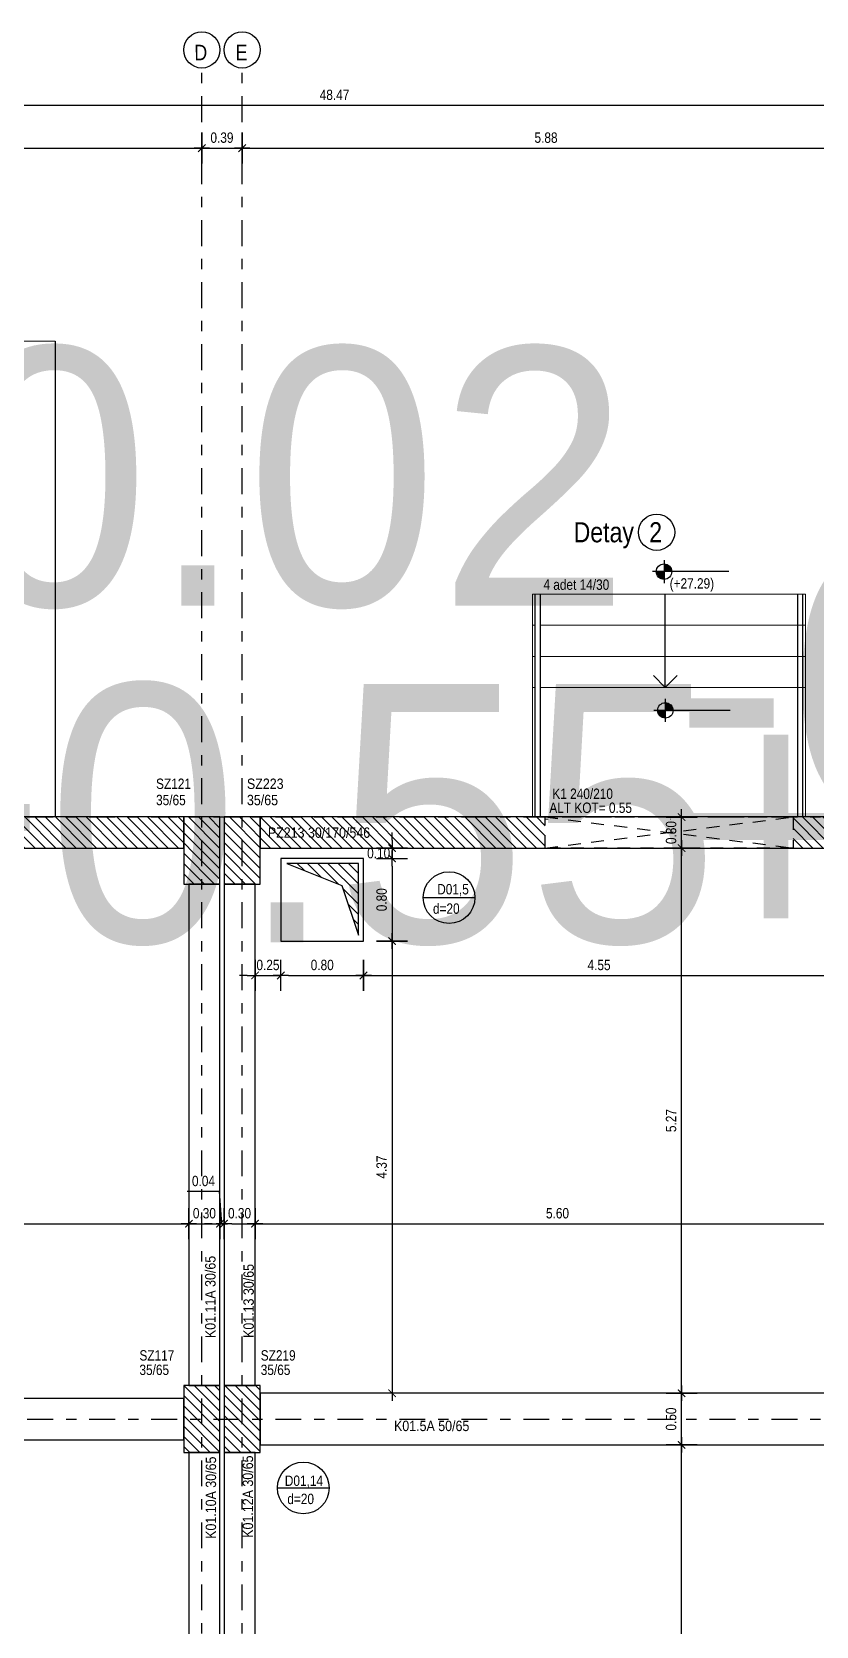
# Model space of a CAD drawing. Header units: metres. Extents: x 419734 to 420376, y 4564732 to 4565123.
# Drawn here: x 419892.93 to 419900.52, y 4565097.58 to 4565113 of the extents above; entities that cross this region are included whole.
import ezdxf
from ezdxf.enums import TextEntityAlignment as Align

# ---------------------------------------------------------------- set-up
doc = ezdxf.new("R2018")
doc.units = ezdxf.units.M
doc.linetypes.add('NASCOSTA', pattern=[0.375, 0.25, -0.125])
doc.linetypes.add('TRATTO-PUNTO', pattern=[1, 0.5, -0.25, 0, -0.25])
doc.layers.get('Defpoints').update_dxf_attribs({"color": 5})
for name, color, linetype in [('SW_ASSI', 7, 'TRATTO-PUNTO'), ('SW_CANDELE', 252, 'Continuous'), ('SW_DIM', 33, 'Continuous'), ('SW_DIR', 33, 'Continuous'), ('SW_MAGRONE', 2, 'Continuous'), ('SW_QUOTE', 1, 'Continuous'), ('SW_SEZIONI_CARPENTERIA', 4, 'Continuous'), ('SW_TRATT_GRIGIO', 252, 'NASCOSTA'), ('SW_TRATTEGGIO_252', 252, 'Continuous'), ('SW_TXT_TESTI', 1, 'Continuous')]:
    doc.layers.add(name, color=color, linetype=linetype)
doc.layers.add('SWS_STR_Sottili-01', color=9, linetype='Continuous', lineweight=15)
doc.styles.add('Arial Narrow_5', font='ARIALN.TTF', dxfattribs={"height": 0.5})
doc.styles.get("Standard").update_dxf_attribs({"font": 'arial.ttf'})
doc.styles.add('SWS', font='ARIALN.TTF')
doc.dimstyles.new('DIM-SW-50_m', dxfattribs={"dimtxt": 0.1, "dimasz": 0.075, "dimexe": 0.125, "dimexo": 0.125, "dimgap": 0.05, "dimtad": 1, "dimzin": 1, "dimdsep": 46, "dimtxsty": 'SWS', "dimblk1": 'D', "dimblk2": 'D', "dimsah": 1, "dimcen": 0.0075, "dimdle": 0.0625, "dimse1": 1, "dimse2": 1, "dimclrd": 256, "dimclre": 256, "dimclrt": 256, "dimazin": 0, "dimtfac": 0.75, "dimtmove": 1, "dimatfit": 3, "dimldrblk": 'D', "dimfxl": 0.125, "dimtvp": 1.5, "dimtolj": 1, "dimtzin": 0, "dimarcsym": 0})
pattern_1 = [(135, (419843.80018, 4565196.05052), (-0.049497475, -0.049497475), [])]

# ---------------------------------------------------------------- blocks, each defined once
blk = doc.blocks.new('D')
for p, q in [((-1, 0), (1, 0)), ((0, 2), (0, -2))]:
    blk.add_line(p, q)
at = {"const_width": 0.141}
blk.add_lwpolyline([(0.48, 0.48), (-0.48, -0.48)], dxfattribs=at)
blk = doc.blocks.new('*D407')
at = {"layer": 'Defpoints', "color": 0, "ltscale": 0.5, "transparency": 16777216}
for p in [(419887.248, 4565101.468), (419894.453, 4565101.473), (419894.453, 4565101.471)]:
    blk.add_point(p, dxfattribs=at)
at = {"layer": 'SW_DIM', "lineweight": -2, "ltscale": 0.5, "transparency": 16777216}
blk.add_line((419887.323, 4565101.473), (419894.378, 4565101.473), dxfattribs=at)
at = {"layer": 'SW_DIM', "lineweight": -2, "ltscale": 0.5, "transparency": 16777216, "xscale": 0.075, "yscale": 0.075, "zscale": 0.075, "rotation": 180}
blk.add_blockref('D', (419887.248, 4565101.473), dxfattribs=at)
at = {"layer": 'SW_DIM', "lineweight": -2, "ltscale": 0.5, "transparency": 16777216, "xscale": 0.075, "yscale": 0.075, "zscale": 0.075}
blk.add_blockref('D', (419894.453, 4565101.473), dxfattribs=at)
at = {"layer": 'SW_DIM', "ltscale": 0.5, "transparency": 16777216, "insert": (419890.605, 4565101.574), "char_height": 0.1, "attachment_point": 5, "style": 'SWS'}
blk.add_mtext('\\A1;7.21', dxfattribs=at)
blk = doc.blocks.new('*D408')
at = {"layer": 'Defpoints', "color": 0, "ltscale": 0.5, "transparency": 16777216}
for p in [(419894.453, 4565101.471), (419894.753, 4565101.473), (419894.753, 4565101.46)]:
    blk.add_point(p, dxfattribs=at)
at = {"layer": 'SW_DIM', "lineweight": -2, "ltscale": 0.5, "transparency": 16777216}
blk.add_line((419894.528, 4565101.473), (419894.678, 4565101.473), dxfattribs=at)
at = {"layer": 'SW_DIM', "lineweight": -2, "ltscale": 0.5, "transparency": 16777216, "xscale": 0.075, "yscale": 0.075, "zscale": 0.075, "rotation": 180}
blk.add_blockref('D', (419894.453, 4565101.473), dxfattribs=at)
at = {"layer": 'SW_DIM', "lineweight": -2, "ltscale": 0.5, "transparency": 16777216, "xscale": 0.075, "yscale": 0.075, "zscale": 0.075}
blk.add_blockref('D', (419894.753, 4565101.473), dxfattribs=at)
at = {"layer": 'SW_DIM', "ltscale": 0.5, "transparency": 16777216, "insert": (419894.603, 4565101.574), "char_height": 0.1, "attachment_point": 5, "style": 'SWS'}
blk.add_mtext('\\A1;0.30', dxfattribs=at)
blk = doc.blocks.new('*D409')
at = {"layer": 'Defpoints', "color": 0, "ltscale": 0.5, "transparency": 16777216}
for p in [(419894.753, 4565101.46), (419894.793, 4565101.473), (419894.793, 4565101.473)]:
    blk.add_point(p, dxfattribs=at)
at = {"layer": 'SW_DIM', "lineweight": -2, "ltscale": 0.5, "transparency": 16777216}
for p, q in [((419894.75, 4565101.785), (419894.437, 4565101.785)), ((419894.773, 4565101.473), (419894.75, 4565101.785)), ((419894.678, 4565101.473), (419894.603, 4565101.473)), ((419894.753, 4565101.473), (419894.793, 4565101.473)), ((419894.753, 4565101.473), (419894.793, 4565101.473)), ((419894.868, 4565101.473), (419894.943, 4565101.473))]:
    blk.add_line(p, q, dxfattribs=at)
at = {"layer": 'SW_DIM', "lineweight": -2, "ltscale": 0.5, "transparency": 16777216, "xscale": 0.075, "yscale": 0.075, "zscale": 0.075}
blk.add_blockref('D', (419894.753, 4565101.473), dxfattribs=at)
at = {"layer": 'SW_DIM', "lineweight": -2, "ltscale": 0.5, "transparency": 16777216, "xscale": 0.075, "yscale": 0.075, "zscale": 0.075, "rotation": 180}
blk.add_blockref('D', (419894.793, 4565101.473), dxfattribs=at)
at = {"layer": 'SW_DIM', "ltscale": 0.5, "transparency": 16777216, "insert": (419894.594, 4565101.886), "char_height": 0.1, "attachment_point": 5, "style": 'SWS'}
blk.add_mtext('\\A1;0.04', dxfattribs=at)
blk = doc.blocks.new('*D410')
at = {"layer": 'Defpoints', "color": 0, "ltscale": 0.5, "transparency": 16777216}
for p in [(419894.793, 4565101.473), (419895.093, 4565101.473), (419895.093, 4565101.471)]:
    blk.add_point(p, dxfattribs=at)
at = {"layer": 'SW_DIM', "lineweight": -2, "ltscale": 0.5, "transparency": 16777216}
blk.add_line((419894.868, 4565101.473), (419895.018, 4565101.473), dxfattribs=at)
at = {"layer": 'SW_DIM', "lineweight": -2, "ltscale": 0.5, "transparency": 16777216, "xscale": 0.075, "yscale": 0.075, "zscale": 0.075, "rotation": 180}
blk.add_blockref('D', (419894.793, 4565101.473), dxfattribs=at)
at = {"layer": 'SW_DIM', "lineweight": -2, "ltscale": 0.5, "transparency": 16777216, "xscale": 0.075, "yscale": 0.075, "zscale": 0.075}
blk.add_blockref('D', (419895.093, 4565101.473), dxfattribs=at)
at = {"layer": 'SW_DIM', "ltscale": 0.5, "transparency": 16777216, "insert": (419894.943, 4565101.574), "char_height": 0.1, "attachment_point": 5, "style": 'SWS'}
blk.add_mtext('\\A1;0.30', dxfattribs=at)
blk = doc.blocks.new('*D411')
at = {"layer": 'Defpoints', "color": 0, "ltscale": 0.5, "transparency": 16777216}
for p in [(419895.093, 4565101.471), (419900.698, 4565101.473), (419900.698, 4565101.472)]:
    blk.add_point(p, dxfattribs=at)
at = {"layer": 'SW_DIM', "lineweight": -2, "ltscale": 0.5, "transparency": 16777216}
blk.add_line((419895.168, 4565101.473), (419900.623, 4565101.473), dxfattribs=at)
at = {"layer": 'SW_DIM', "lineweight": -2, "ltscale": 0.5, "transparency": 16777216, "xscale": 0.075, "yscale": 0.075, "zscale": 0.075, "rotation": 180}
blk.add_blockref('D', (419895.093, 4565101.473), dxfattribs=at)
at = {"layer": 'SW_DIM', "lineweight": -2, "ltscale": 0.5, "transparency": 16777216, "xscale": 0.075, "yscale": 0.075, "zscale": 0.075}
blk.add_blockref('D', (419900.698, 4565101.473), dxfattribs=at)
at = {"layer": 'SW_DIM', "ltscale": 0.5, "transparency": 16777216, "insert": (419898.019, 4565101.574), "char_height": 0.1, "attachment_point": 5, "style": 'SWS'}
blk.add_mtext('\\A1;5.60', dxfattribs=at)
blk = doc.blocks.new('*D453')
at = {"layer": 'Defpoints', "color": 0, "ltscale": 0.5, "transparency": 16777216}
for p in [(419899.219, 4565099.333), (419899.225, 4565099.333), (419899.219, 4565092.558)]:
    blk.add_point(p, dxfattribs=at)
at = {"layer": 'SW_DIM', "lineweight": -2, "ltscale": 0.5, "transparency": 16777216}
blk.add_line((419899.219, 4565092.633), (419899.219, 4565099.258), dxfattribs=at)
at = {"layer": 'SW_DIM', "lineweight": -2, "ltscale": 0.5, "transparency": 16777216, "xscale": 0.075, "yscale": 0.075, "zscale": 0.075}
for p, rotation in [((419899.219, 4565099.333), 90), ((419899.219, 4565092.558), 270)]:
    blk.add_blockref('D', p, dxfattribs=dict(at, rotation=rotation))
at = {"layer": 'SW_DIM', "ltscale": 0.5, "transparency": 16777216, "insert": (419899.118, 4565096.344), "char_height": 0.1, "attachment_point": 5, "rotation": 90, "style": 'SWS'}
blk.add_mtext('\\A1;6.78', dxfattribs=at)
blk = doc.blocks.new('*D454')
at = {"layer": 'Defpoints', "color": 0, "ltscale": 0.5, "transparency": 16777216}
for p in [(419899.211, 4565099.833), (419899.219, 4565099.833), (419899.225, 4565099.333)]:
    blk.add_point(p, dxfattribs=at)
at = {"layer": 'SW_DIM', "lineweight": -2, "ltscale": 0.5, "transparency": 16777216}
blk.add_line((419899.219, 4565099.408), (419899.219, 4565099.758), dxfattribs=at)
at = {"layer": 'SW_DIM', "lineweight": -2, "ltscale": 0.5, "transparency": 16777216, "xscale": 0.075, "yscale": 0.075, "zscale": 0.075}
for p, rotation in [((419899.219, 4565099.833), 90), ((419899.219, 4565099.333), 270)]:
    blk.add_blockref('D', p, dxfattribs=dict(at, rotation=rotation))
at = {"layer": 'SW_DIM', "ltscale": 0.5, "transparency": 16777216, "insert": (419899.118, 4565099.583), "char_height": 0.1, "attachment_point": 5, "rotation": 90, "style": 'SWS'}
blk.add_mtext('\\A1;0.50', dxfattribs=at)
blk = doc.blocks.new('*D455')
at = {"layer": 'Defpoints', "color": 0, "ltscale": 0.5, "transparency": 16777216}
for p in [(419899.219, 4565105.108), (419899.225, 4565105.108), (419899.211, 4565099.833)]:
    blk.add_point(p, dxfattribs=at)
at = {"layer": 'SW_DIM', "lineweight": -2, "ltscale": 0.5, "transparency": 16777216}
blk.add_line((419899.219, 4565099.908), (419899.219, 4565105.033), dxfattribs=at)
at = {"layer": 'SW_DIM', "lineweight": -2, "ltscale": 0.5, "transparency": 16777216, "xscale": 0.075, "yscale": 0.075, "zscale": 0.075}
for p, rotation in [((419899.219, 4565105.108), 90), ((419899.219, 4565099.833), 270)]:
    blk.add_blockref('D', p, dxfattribs=dict(at, rotation=rotation))
at = {"layer": 'SW_DIM', "ltscale": 0.5, "transparency": 16777216, "insert": (419899.118, 4565102.471), "char_height": 0.1, "attachment_point": 5, "rotation": 90, "style": 'SWS'}
blk.add_mtext('\\A1;5.27', dxfattribs=at)
blk = doc.blocks.new('*D456')
at = {"layer": 'Defpoints', "color": 0, "ltscale": 0.5, "transparency": 16777216}
for p in [(419899.211, 4565105.408), (419899.219, 4565105.408), (419899.225, 4565105.108)]:
    blk.add_point(p, dxfattribs=at)
at = {"layer": 'SW_DIM', "lineweight": -2, "ltscale": 0.5, "transparency": 16777216}
blk.add_line((419899.219, 4565105.183), (419899.219, 4565105.333), dxfattribs=at)
at = {"layer": 'SW_DIM', "lineweight": -2, "ltscale": 0.5, "transparency": 16777216, "xscale": 0.075, "yscale": 0.075, "zscale": 0.075}
for p, rotation in [((419899.219, 4565105.408), 90), ((419899.219, 4565105.108), 270)]:
    blk.add_blockref('D', p, dxfattribs=dict(at, rotation=rotation))
at = {"layer": 'SW_DIM', "ltscale": 0.5, "transparency": 16777216, "insert": (419899.118, 4565105.258), "char_height": 0.1, "attachment_point": 5, "rotation": 90, "style": 'SWS'}
blk.add_mtext('\\A1;0.30', dxfattribs=at)
blk = doc.blocks.new('*U189')
h = blk.add_hatch(color=256)
h.dxf.hatch_style = 1
h.paths.add_polyline_path([(0, 0), (-0.00149, 0, 0.198912), (-0.00105, -0.00105, 0.198912), (0, -0.00149)])
h.paths.add_polyline_path([(0.00149, 0, 0.198912), (0.00105, 0.00105, 0.198912), (0, 0.00149), (0, 0)])
for p, q in [((0.01253, 0), (-0.00223, 0)), ((0, 0.00223), (0, -0.00223))]:
    blk.add_line(p, q)
blk.add_circle((0, 0), 0.00149)
at = {"color": 2, "lineweight": 30, "flags": 104}
blk.add_attdef('TRAC', text='', height=0.0025, dxfattribs=at).set_placement((0.00191, 0.00337), align=Align.TOP_LEFT)
blk = doc.blocks.new('*D521')
at = {"layer": 'Defpoints', "color": 0, "ltscale": 0.5, "transparency": 16777216}
for p in [(419895.093, 4565104.211), (419895.343, 4565104.211), (419895.343, 4565103.875)]:
    blk.add_point(p, dxfattribs=at)
at = {"layer": 'SW_DIM', "lineweight": -2, "ltscale": 0.5, "transparency": 16777216}
for p, q in [((419895.018, 4565103.875), (419894.943, 4565103.875)), ((419895.093, 4565103.875), (419895.343, 4565103.875)), ((419895.418, 4565103.875), (419895.493, 4565103.875))]:
    blk.add_line(p, q, dxfattribs=at)
at = {"layer": 'SW_DIM', "lineweight": -2, "ltscale": 0.5, "transparency": 16777216, "xscale": 0.075, "yscale": 0.075, "zscale": 0.075}
blk.add_blockref('D', (419895.093, 4565103.875), dxfattribs=at)
at = {"layer": 'SW_DIM', "lineweight": -2, "ltscale": 0.5, "transparency": 16777216, "xscale": 0.075, "yscale": 0.075, "zscale": 0.075, "rotation": 180}
blk.add_blockref('D', (419895.343, 4565103.875), dxfattribs=at)
at = {"layer": 'SW_DIM', "ltscale": 0.5, "transparency": 16777216, "insert": (419895.218, 4565103.976), "char_height": 0.1, "attachment_point": 5, "style": 'SWS'}
blk.add_mtext('\\A1;0.25', dxfattribs=at)
blk = doc.blocks.new('*D522')
at = {"layer": 'Defpoints', "color": 0, "ltscale": 0.5, "transparency": 16777216}
for p in [(419895.343, 4565104.211), (419896.143, 4565104.208), (419896.143, 4565103.875)]:
    blk.add_point(p, dxfattribs=at)
at = {"layer": 'SW_DIM', "lineweight": -2, "ltscale": 0.5, "transparency": 16777216}
blk.add_line((419895.418, 4565103.875), (419896.068, 4565103.875), dxfattribs=at)
at = {"layer": 'SW_DIM', "lineweight": -2, "ltscale": 0.5, "transparency": 16777216, "xscale": 0.075, "yscale": 0.075, "zscale": 0.075, "rotation": 180}
blk.add_blockref('D', (419895.343, 4565103.875), dxfattribs=at)
at = {"layer": 'SW_DIM', "lineweight": -2, "ltscale": 0.5, "transparency": 16777216, "xscale": 0.075, "yscale": 0.075, "zscale": 0.075}
blk.add_blockref('D', (419896.143, 4565103.875), dxfattribs=at)
at = {"layer": 'SW_DIM', "ltscale": 0.5, "transparency": 16777216, "insert": (419895.743, 4565103.976), "char_height": 0.1, "attachment_point": 5, "style": 'SWS'}
blk.add_mtext('\\A1;0.80', dxfattribs=at)
blk = doc.blocks.new('*D523')
at = {"layer": 'Defpoints', "color": 0, "ltscale": 0.5, "transparency": 16777216}
for p in [(419896.143, 4565104.208), (419900.698, 4565104.009), (419900.698, 4565103.875)]:
    blk.add_point(p, dxfattribs=at)
at = {"layer": 'SW_DIM', "lineweight": -2, "ltscale": 0.5, "transparency": 16777216}
blk.add_line((419896.218, 4565103.875), (419900.623, 4565103.875), dxfattribs=at)
at = {"layer": 'SW_DIM', "lineweight": -2, "ltscale": 0.5, "transparency": 16777216, "xscale": 0.075, "yscale": 0.075, "zscale": 0.075, "rotation": 180}
blk.add_blockref('D', (419896.143, 4565103.875), dxfattribs=at)
at = {"layer": 'SW_DIM', "lineweight": -2, "ltscale": 0.5, "transparency": 16777216, "xscale": 0.075, "yscale": 0.075, "zscale": 0.075}
blk.add_blockref('D', (419900.698, 4565103.875), dxfattribs=at)
at = {"layer": 'SW_DIM', "ltscale": 0.5, "transparency": 16777216, "insert": (419898.421, 4565103.976), "char_height": 0.1, "attachment_point": 5, "style": 'SWS'}
blk.add_mtext('\\A1;4.55', dxfattribs=at)
blk = doc.blocks.new('*D524')
at = {"layer": 'Defpoints', "color": 0, "ltscale": 0.5, "transparency": 16777216}
for p in [(419896.143, 4565105.108), (419896.143, 4565105.008), (419896.419, 4565105.008)]:
    blk.add_point(p, dxfattribs=at)
at = {"layer": 'SW_DIM', "lineweight": -2, "ltscale": 0.5, "transparency": 16777216}
for p, q in [((419896.419, 4565105.183), (419896.419, 4565105.258)), ((419896.419, 4565105.108), (419896.419, 4565105.008)), ((419896.419, 4565104.933), (419896.419, 4565104.858))]:
    blk.add_line(p, q, dxfattribs=at)
at = {"layer": 'SW_DIM', "lineweight": -2, "ltscale": 0.5, "transparency": 16777216, "xscale": 0.075, "yscale": 0.075, "zscale": 0.075}
for p, rotation in [((419896.419, 4565105.108), 270), ((419896.419, 4565105.008), 90)]:
    blk.add_blockref('D', p, dxfattribs=dict(at, rotation=rotation))
at = {"layer": 'SW_DIM', "ltscale": 0.5, "transparency": 16777216, "insert": (419896.289, 4565105.058), "char_height": 0.1, "attachment_point": 5, "style": 'SWS'}
blk.add_mtext('\\A1;0.10', dxfattribs=at)
blk = doc.blocks.new('*D525')
at = {"layer": 'Defpoints', "color": 0, "ltscale": 0.5, "transparency": 16777216}
for p in [(419896.143, 4565105.008), (419896.143, 4565104.208), (419896.419, 4565104.208)]:
    blk.add_point(p, dxfattribs=at)
at = {"layer": 'SW_DIM', "lineweight": -2, "ltscale": 0.5, "transparency": 16777216}
blk.add_line((419896.419, 4565104.933), (419896.419, 4565104.283), dxfattribs=at)
at = {"layer": 'SW_DIM', "lineweight": -2, "ltscale": 0.5, "transparency": 16777216, "xscale": 0.075, "yscale": 0.075, "zscale": 0.075}
for p, rotation in [((419896.419, 4565105.008), 90), ((419896.419, 4565104.208), 270)]:
    blk.add_blockref('D', p, dxfattribs=dict(at, rotation=rotation))
at = {"layer": 'SW_DIM', "ltscale": 0.5, "transparency": 16777216, "insert": (419896.318, 4565104.608), "char_height": 0.1, "attachment_point": 5, "rotation": 90, "style": 'SWS'}
blk.add_mtext('\\A1;0.80', dxfattribs=at)
blk = doc.blocks.new('*D526')
at = {"layer": 'Defpoints', "color": 0, "ltscale": 0.5, "transparency": 16777216}
for p in [(419896.143, 4565104.208), (419896.304, 4565099.833), (419896.419, 4565099.833)]:
    blk.add_point(p, dxfattribs=at)
at = {"layer": 'SW_DIM', "lineweight": -2, "ltscale": 0.5, "transparency": 16777216}
blk.add_line((419896.419, 4565104.133), (419896.419, 4565099.908), dxfattribs=at)
at = {"layer": 'SW_DIM', "lineweight": -2, "ltscale": 0.5, "transparency": 16777216, "xscale": 0.075, "yscale": 0.075, "zscale": 0.075}
for p, rotation in [((419896.419, 4565104.208), 90), ((419896.419, 4565099.833), 270)]:
    blk.add_blockref('D', p, dxfattribs=dict(at, rotation=rotation))
at = {"layer": 'SW_DIM', "ltscale": 0.5, "transparency": 16777216, "insert": (419896.318, 4565102.021), "char_height": 0.1, "attachment_point": 5, "rotation": 90, "style": 'SWS'}
blk.add_mtext('\\A1;4.37', dxfattribs=at)
blk = doc.blocks.new('*D392')
at = {"layer": 'Defpoints', "color": 0, "ltscale": 0.5, "transparency": 16777216}
for p in [(419894.578, 4565111.88), (419886.998, 4565111.445), (419894.578, 4565111.453)]:
    blk.add_point(p, dxfattribs=at)
at = {"layer": 'SW_DIM', "lineweight": -2, "ltscale": 0.5, "transparency": 16777216}
blk.add_line((419887.073, 4565111.88), (419894.503, 4565111.88), dxfattribs=at)
at = {"layer": 'SW_DIM', "lineweight": -2, "ltscale": 0.5, "transparency": 16777216, "xscale": 0.075, "yscale": 0.075, "zscale": 0.075, "rotation": 180}
blk.add_blockref('D', (419886.998, 4565111.88), dxfattribs=at)
at = {"layer": 'SW_DIM', "lineweight": -2, "ltscale": 0.5, "transparency": 16777216, "xscale": 0.075, "yscale": 0.075, "zscale": 0.075}
blk.add_blockref('D', (419894.578, 4565111.88), dxfattribs=at)
at = {"layer": 'SW_DIM', "ltscale": 0.5, "transparency": 16777216, "insert": (419890.788, 4565111.981), "char_height": 0.1, "attachment_point": 5, "style": 'SWS'}
blk.add_mtext('\\A1;7.58', dxfattribs=at)
blk = doc.blocks.new('*D393')
at = {"layer": 'Defpoints', "color": 0, "ltscale": 0.5, "transparency": 16777216}
for p in [(419894.968, 4565111.88), (419894.968, 4565111.468), (419894.578, 4565111.453)]:
    blk.add_point(p, dxfattribs=at)
at = {"layer": 'SW_DIM', "lineweight": -2, "ltscale": 0.5, "transparency": 16777216}
blk.add_line((419894.653, 4565111.88), (419894.893, 4565111.88), dxfattribs=at)
at = {"layer": 'SW_DIM', "lineweight": -2, "ltscale": 0.5, "transparency": 16777216, "xscale": 0.075, "yscale": 0.075, "zscale": 0.075, "rotation": 180}
blk.add_blockref('D', (419894.578, 4565111.88), dxfattribs=at)
at = {"layer": 'SW_DIM', "lineweight": -2, "ltscale": 0.5, "transparency": 16777216, "xscale": 0.075, "yscale": 0.075, "zscale": 0.075}
blk.add_blockref('D', (419894.968, 4565111.88), dxfattribs=at)
at = {"layer": 'SW_DIM', "ltscale": 0.5, "transparency": 16777216, "insert": (419894.773, 4565111.981), "char_height": 0.1, "attachment_point": 5, "style": 'SWS'}
blk.add_mtext('\\A1;0.39', dxfattribs=at)
blk = doc.blocks.new('*D394')
at = {"layer": 'Defpoints', "color": 0, "ltscale": 0.5, "transparency": 16777216}
for p in [(419900.848, 4565111.88), (419894.968, 4565111.468), (419900.848, 4565111.438)]:
    blk.add_point(p, dxfattribs=at)
at = {"layer": 'SW_DIM', "lineweight": -2, "ltscale": 0.5, "transparency": 16777216}
blk.add_line((419895.043, 4565111.88), (419900.773, 4565111.88), dxfattribs=at)
at = {"layer": 'SW_DIM', "lineweight": -2, "ltscale": 0.5, "transparency": 16777216, "xscale": 0.075, "yscale": 0.075, "zscale": 0.075, "rotation": 180}
blk.add_blockref('D', (419894.968, 4565111.88), dxfattribs=at)
at = {"layer": 'SW_DIM', "lineweight": -2, "ltscale": 0.5, "transparency": 16777216, "xscale": 0.075, "yscale": 0.075, "zscale": 0.075}
blk.add_blockref('D', (419900.848, 4565111.88), dxfattribs=at)
at = {"layer": 'SW_DIM', "ltscale": 0.5, "transparency": 16777216, "insert": (419897.908, 4565111.981), "char_height": 0.1, "attachment_point": 5, "style": 'SWS'}
blk.add_mtext('\\A1;5.88', dxfattribs=at)
blk = doc.blocks.new('*D399')
at = {"layer": 'Defpoints', "color": 0, "ltscale": 0.5, "transparency": 16777216}
for p in [(419871.625, 4565112.294), (419871.625, 4565111.608), (419920.098, 4565111.608)]:
    blk.add_point(p, dxfattribs=at)
at = {"layer": 'SW_DIM', "lineweight": -2, "ltscale": 0.5, "transparency": 16777216}
blk.add_line((419920.023, 4565112.294), (419871.7, 4565112.294), dxfattribs=at)
at = {"layer": 'SW_DIM', "lineweight": -2, "ltscale": 0.5, "transparency": 16777216, "xscale": 0.075, "yscale": 0.075, "zscale": 0.075, "rotation": 180}
blk.add_blockref('D', (419871.625, 4565112.294), dxfattribs=at)
at = {"layer": 'SW_DIM', "lineweight": -2, "ltscale": 0.5, "transparency": 16777216, "xscale": 0.075, "yscale": 0.075, "zscale": 0.075}
blk.add_blockref('D', (419920.098, 4565112.294), dxfattribs=at)
at = {"layer": 'SW_DIM', "ltscale": 0.5, "transparency": 16777216, "insert": (419895.862, 4565112.395), "char_height": 0.1, "attachment_point": 5, "style": 'SWS'}
blk.add_mtext('\\A1;48.47', dxfattribs=at)

msp = doc.modelspace()

# ---------------------------------------------------------------- hatches: boundary and pattern name
at = {"layer": 'SW_TRATTEGGIO_252'}
h = msp.add_hatch(dxfattribs=at)
h.set_pattern_fill('_USER', color=256, scale=0.07, angle=135, pattern_type=0)
h.set_pattern_definition(pattern_1)
edge = h.paths.add_edge_path()
edge.add_line((419915.34817, 4565103.20843), (419915.34817, 4565099.60843))
edge.add_line((419915.34817, 4565099.60843), (419911.09817, 4565099.60843))
edge.add_line((419911.09817, 4565099.60843), (419911.09817, 4565102.20843))
edge.add_line((419911.09817, 4565102.20843), (419910.79817, 4565102.20843))
edge.add_line((419910.79817, 4565102.20843), (419910.79817, 4565099.60843))
edge.add_line((419910.79817, 4565099.60843), (419906.54817, 4565099.60843))
edge.add_line((419906.54817, 4565099.60843), (419906.54817, 4565102.20843))
edge.add_line((419906.54817, 4565102.20843), (419906.24817, 4565102.20843))
edge.add_line((419906.24817, 4565102.20843), (419906.24817, 4565099.60843))
edge.add_line((419906.24817, 4565099.60843), (419900.99817, 4565099.60843))
edge.add_line((419900.99817, 4565099.60843), (419900.99817, 4565102.20843))
edge.add_line((419900.99817, 4565102.20843), (419900.69817, 4565102.20843))
edge.add_line((419900.69817, 4565102.20843), (419900.69817, 4565099.30843))
edge.add_line((419900.69817, 4565099.30843), (419906.54817, 4565099.30843))
edge.add_line((419906.54817, 4565099.30843), (419910.79817, 4565099.30843))
edge.add_line((419910.79817, 4565099.30843), (419915.64817, 4565099.30843))
edge.add_line((419915.64817, 4565099.30843), (419915.64817, 4565103.2156))
h.paths.add_polyline_path([(419901.22317, 4565092.60843), (419900.57317, 4565092.60843), (419900.57317, 4565092.25843), (419901.22317, 4565092.25843)])
h.paths.add_polyline_path([(419876.04057, 4565099.90843), (419875.39057, 4565099.90843), (419875.39057, 4565099.25843), (419876.04057, 4565099.25843)])
h.paths.add_polyline_path([(419879.90571, 4565099.90843), (419879.25571, 4565099.90843), (419879.25571, 4565099.25843), (419879.90571, 4565099.25843)])
h.paths.add_polyline_path([(419871.97544, 4565099.90843), (419871.62544, 4565099.90843), (419871.62544, 4565099.25843), (419871.97544, 4565099.25843)])
h.paths.add_polyline_path([(419879.90571, 4565092.60843), (419879.25571, 4565092.60843), (419879.25571, 4565092.25843), (419879.90571, 4565092.25843)])
h.paths.add_polyline_path([(419895.14317, 4565092.90843), (419894.79317, 4565092.90843), (419894.79317, 4565092.25843), (419895.14317, 4565092.25843)])
h.paths.add_polyline_path([(419894.75317, 4565092.90843), (419894.40317, 4565092.90843), (419894.40317, 4565092.25843), (419894.75317, 4565092.25843)])
h.paths.add_polyline_path([(419895.14317, 4565105.40843), (419894.79317, 4565105.40843), (419894.79317, 4565104.75843), (419895.14317, 4565104.75843)])
h.paths.add_polyline_path([(419894.75317, 4565105.40843), (419894.40317, 4565105.40843), (419894.40317, 4565104.75843), (419894.75317, 4565104.75843)])
h.paths.add_polyline_path([(419896.14317, 4565105.40843), (419895.14317, 4565105.40843), (419895.14317, 4565105.10843), (419896.14317, 4565105.10843)])
h.paths.add_polyline_path([(419877.15571, 4565105.10843), (419877.15571, 4565105.40843), (419871.62544, 4565105.40843), (419871.62544, 4565099.90843), (419871.92544, 4565099.90843), (419871.92544, 4565105.10843)])
h.paths.add_polyline_path([(419881.45871, 4565105.10843), (419881.45871, 4565105.40843), (419879.85591, 4565105.40843), (419878.95571, 4565105.40843), (419878.95571, 4565105.10843)])
h.paths.add_polyline_path([(419889.20494, 4565105.10843), (419889.20494, 4565105.40843), (419885.06271, 4565105.40843), (419885.06271, 4565105.10843)])
h.paths.add_polyline_path([(419892.80894, 4565105.40843), (419892.80894, 4565105.10843), (419894.40317, 4565105.10843), (419894.40317, 4565105.40843)])
h.paths.add_polyline_path([(419897.89817, 4565105.10843), (419897.89817, 4565105.40843), (419896.14317, 4565105.40843), (419896.14317, 4565105.10843)])
h.paths.add_polyline_path([(419902.47317, 4565105.10843), (419902.47317, 4565105.40843), (419900.59837, 4565105.40843), (419900.29817, 4565105.40843), (419900.29817, 4565105.10843), (419900.59837, 4565105.10843), (419900.69817, 4565105.10843), (419900.69817, 4565103.20843), (419900.99817, 4565103.20843), (419900.99817, 4565105.10843)])
h.paths.add_polyline_path([(419907.52317, 4565105.10843), (419907.52317, 4565105.40843), (419904.87317, 4565105.40843), (419904.87317, 4565105.10843), (419906.24817, 4565105.10843), (419906.24817, 4565103.20843), (419906.54817, 4565103.20843), (419906.54817, 4565105.10843)])
h.paths.add_polyline_path([(419912.07317, 4565105.10843), (419912.07317, 4565105.40843), (419909.92317, 4565105.40843), (419909.92317, 4565105.10843), (419910.79817, 4565105.10843), (419910.79817, 4565103.20843), (419911.09817, 4565103.20843), (419911.09817, 4565105.10843)])
h.paths.add_polyline_path([(419914.47317, 4565105.40843), (419914.47317, 4565105.10843), (419915.34817, 4565105.10843), (419915.34817, 4565103.20843), (419915.64817, 4565103.2156), (419915.64817, 4565105.10843), (419915.64817, 4565105.40843)])
h.paths.add_polyline_path([(419916.52317, 4565105.10843), (419916.52317, 4565105.40843), (419915.64817, 4565105.40843), (419915.64817, 4565105.10843)])
h.paths.add_polyline_path([(419916.89817, 4565092.25843), (419916.89817, 4565092.55843), (419916.14817, 4565092.55843), (419916.14817, 4565092.25843)])
h.paths.add_polyline_path([(419919.29817, 4565092.55843), (419919.29817, 4565092.25843), (419920.09817, 4565092.25843), (419920.09817, 4565099.90843), (419920.09817, 4565105.40843), (419918.92317, 4565105.40843), (419918.92317, 4565105.10843), (419919.79817, 4565105.10843), (419919.79817, 4565092.55843)])
h.paths.add_polyline_path([(419913.99817, 4565092.55843), (419913.99817, 4565092.25843), (419915.34817, 4565092.25843), (419915.34817, 4565092.55843)])
h.paths.add_polyline_path([(419905.84817, 4565092.55843), (419905.84817, 4565092.25843), (419911.59817, 4565092.25843), (419911.59817, 4565092.55843)])
h.paths.add_polyline_path([(419903.44817, 4565092.25843), (419903.44817, 4565092.55843), (419901.22317, 4565092.55843), (419901.22317, 4565092.25843)])
h.paths.add_polyline_path([(419900.29817, 4565092.55843), (419900.29817, 4565092.25843), (419900.57317, 4565092.25843), (419900.57317, 4565092.55843)])
h.paths.add_polyline_path([(419897.89817, 4565092.25843), (419897.89817, 4565092.55843), (419896.14317, 4565092.55843), (419896.14317, 4565092.25843)])
h.paths.add_polyline_path([(419893.24367, 4565092.25843), (419893.24367, 4565092.55843), (419879.90571, 4565092.55843), (419879.90571, 4565092.25843)])
h.paths.add_polyline_path([(419874.82544, 4565092.55843), (419874.82544, 4565092.25843), (419879.25571, 4565092.25843), (419879.25571, 4565092.55843)])
h.paths.add_polyline_path([(419872.42544, 4565092.25843), (419872.42544, 4565092.55843), (419871.92544, 4565092.55843), (419871.92544, 4565099.25843), (419871.62544, 4565099.25843), (419871.62544, 4565092.25843)])
h = msp.add_hatch(dxfattribs=at)
h.set_pattern_fill('_USER', color=256, scale=0.07, angle=135, pattern_type=0)
h.set_pattern_definition([(135, (31.17555, 127.215785), (-0.0494974746831, -0.0494974746831), [])])
h.paths.add_polyline_path([(419896.09317, 4565104.2639), (419896.09317, 4565104.95843), (419895.39959, 4565104.95843), (419895.9317, 4565104.74574)])
h = msp.add_hatch(dxfattribs=at)
h.set_pattern_fill('_USER', color=256, scale=0.07, angle=135, pattern_type=0)
h.set_pattern_definition(pattern_1)
h.paths.add_polyline_path([(419887.32313, 4565099.90843), (419886.67313, 4565099.90843), (419886.67313, 4565099.25843), (419887.32313, 4565099.25843)])
h.paths.add_polyline_path([(419895.14317, 4565099.90843), (419894.79317, 4565099.90843), (419894.79317, 4565099.25843), (419895.14317, 4565099.25843)])
h.paths.add_polyline_path([(419894.75317, 4565099.90843), (419894.40317, 4565099.90843), (419894.40317, 4565099.25843), (419894.75317, 4565099.25843)])

# ---------------------------------------------------------------- linework, layer by layer
at = {"layer": 'SW_ASSI', "ltscale": 0.5}
for points in [[(419894.57817, 4565088.73286), (419894.57817, 4565112.65489)], [(419894.96817, 4565088.73286), (419894.96817, 4565112.65489)], [(419867.08971, 4565105.40843), (419921.73249, 4565105.40843)], [(419867.08971, 4565099.58343), (419921.73249, 4565099.58343)]]:
    msp.add_lwpolyline(points, dxfattribs=at)
at = {"layer": 'SW_CANDELE'}
for q in [(419899.06194, 4565107.56292), (419898.9488, 4565106.77606), (419899.17507, 4565106.77606)]:
    msp.add_line((419899.06194, 4565106.66292), q, dxfattribs=at)
at = {"layer": 'SW_MAGRONE'}
for points in [[(419888.84994, 4565105.40843), (419888.84994, 4565110.05868), (419893.15894, 4565110.011), (419893.15894, 4565105.40843)], [(419896.14317, 4565105.40843), (419895.14317, 4565105.40843), (419895.14317, 4565105.10843), (419896.14317, 4565105.10843)], [(419915.64817, 4565105.40843), (419896.14317, 4565105.40843)], [(419896.14317, 4565105.10843), (419900.59837, 4565105.10843), (419900.69817, 4565105.10843), (419900.69817, 4565103.20843)], [(419896.09317, 4565104.2639), (419896.09317, 4565104.95843), (419895.39959, 4565104.95843), (419895.9317, 4565104.74574), (419896.09317, 4565104.2639)]]:
    msp.add_lwpolyline(points, dxfattribs=at)
for points in [[(419871.92544, 4565105.10843), (419894.40317, 4565105.10843), (419894.40317, 4565105.40843), (419871.62544, 4565105.40843), (419871.62544, 4565099.90843), (419871.92544, 4565099.90843)], [(419896.14317, 4565104.20843), (419896.14317, 4565105.00843), (419895.34317, 4565105.00843), (419895.34317, 4565104.20843)], [(419894.75317, 4565104.75843), (419894.45317, 4565104.75843), (419894.45317, 4565099.90843), (419894.75317, 4565099.90843)], [(419895.09317, 4565104.75843), (419894.79317, 4565104.75843), (419894.79317, 4565099.90843), (419895.09317, 4565099.90843)], [(419894.40317, 4565099.78343), (419887.32313, 4565099.78343), (419887.32313, 4565099.38343), (419894.40317, 4565099.38343)], [(419900.69817, 4565099.83343), (419895.14317, 4565099.83343), (419895.14317, 4565099.33343), (419900.69817, 4565099.33343)], [(419894.75317, 4565099.25843), (419894.45317, 4565099.25843), (419894.45317, 4565092.90843), (419894.75317, 4565092.90843)], [(419895.09317, 4565099.25843), (419894.79317, 4565099.25843), (419894.79317, 4565092.90843), (419895.09317, 4565092.90843)]]:
    msp.add_lwpolyline(points, close=True, dxfattribs=at)
at = {"layer": 'SW_SEZIONI_CARPENTERIA'}
for points in [[(419894.75317, 4565105.40843), (419894.40317, 4565105.40843), (419894.40317, 4565104.75843), (419894.75317, 4565104.75843)], [(419895.14317, 4565105.40843), (419894.79317, 4565105.40843), (419894.79317, 4565104.75843), (419895.14317, 4565104.75843)], [(419894.75317, 4565099.90843), (419894.40317, 4565099.90843), (419894.40317, 4565099.25843), (419894.75317, 4565099.25843)], [(419895.14317, 4565099.90843), (419894.79317, 4565099.90843), (419894.79317, 4565099.25843), (419895.14317, 4565099.25843)]]:
    msp.add_lwpolyline(points, close=True, dxfattribs=at)
at = {"layer": 'SW_TRATT_GRIGIO', "ltscale": 0.5}
for points in [[(419897.89817, 4565105.10843), (419900.29817, 4565105.40843)], [(419897.89817, 4565105.40843), (419900.29817, 4565105.10843)]]:
    msp.add_lwpolyline(points, dxfattribs=at)
msp.add_lwpolyline([(419897.89817, 4565105.40843), (419900.29817, 4565105.40843), (419900.29817, 4565105.10843), (419897.89817, 4565105.10843)], close=True, dxfattribs=at)
at = {"layer": 'SW_TXT_TESTI', "linetype": 'ByBlock'}
for p, q in [((419897.80317, 4565105.40843), (419897.80317, 4565107.56292)), ((419897.85317, 4565105.40843), (419897.85317, 4565107.56292)), ((419900.34317, 4565105.40843), (419900.34317, 4565107.56292)), ((419900.39317, 4565105.40843), (419900.39317, 4565107.56292))]:
    msp.add_line(p, q, dxfattribs=at)
at = {"layer": 'SW_TXT_TESTI'}
for points in [[(419896.72024, 4565104.62849), (419897.22024, 4565104.62849)], [(419895.30983, 4565098.91677), (419895.80983, 4565098.91677)]]:
    msp.add_lwpolyline(points, dxfattribs=at)
at = {"layer": 'SW_TXT_TESTI', "color": 1}
for centre in [(419894.57817, 4565112.82989), (419894.96817, 4565112.82989), (419898.97817, 4565108.16282)]:
    msp.add_circle(centre, 0.175, dxfattribs=at)
at = {"layer": 'SW_TXT_TESTI'}
for centre in [(419896.97024, 4565104.62849), (419895.55983, 4565098.91677)]:
    msp.add_circle(centre, 0.25, dxfattribs=at)
at = {"layer": 'SWS_STR_Sottili-01', "color": 1}
for p, q in [((419899.06194, 4565106.66292), (419899.06194, 4565107.56292)), ((419897.80317, 4565107.26292), (419897.77817, 4565107.26292)), ((419900.41817, 4565107.26292), (419897.85317, 4565107.26292)), ((419897.80317, 4565106.96292), (419897.77817, 4565106.96292)), ((419900.41817, 4565106.96292), (419897.85317, 4565106.96292)), ((419899.06194, 4565106.66292), (419898.9488, 4565106.77606)), ((419899.06194, 4565106.66292), (419899.17507, 4565106.77606)), ((419897.80317, 4565106.66292), (419897.77817, 4565106.66292)), ((419900.41817, 4565106.66292), (419897.85317, 4565106.66292))]:
    msp.add_line(p, q, dxfattribs=at)
at = {"layer": 'SWS_STR_Sottili-01'}
for p, q in [((419897.89817, 4565105.38793), (419897.92817, 4565105.38793)), ((419899.10967, 4565105.38793), (419899.11167, 4565105.38793))]:
    msp.add_line(p, q, dxfattribs=at)
at = {"layer": 'SWS_STR_Sottili-01', "color": 1}
msp.add_lwpolyline([(419897.77817, 4565105.40843), (419897.77817, 4565107.56292), (419900.41817, 4565107.56292), (419900.41817, 4565105.40843)], dxfattribs=at)

# ---------------------------------------------------------------- block references
at = {"layer": 'SW_QUOTE', "ltscale": 0.5}
ref = msp.add_blockref('*U189', (419891.00694, 4565109.7848), dxfattribs=dict(at, xscale=50, yscale=50, zscale=50))
lines = msp.add_mtext('-0.02', dxfattribs={"layer": '0', "color": 2, "insert": (419891.10268, 4565109.95336), "char_height": 2.5, "attachment_point": 1})
ref.add_attrib('TRAC', '', (419891.10268, 4565109.95336), dxfattribs={"flags": 104}).embed_mtext(lines)
ref = msp.add_blockref('*U189', (419899.04945, 4565107.78232), dxfattribs=dict(at, xscale=50, yscale=50, zscale=50))
lines = msp.add_mtext('-0.01', dxfattribs={"layer": '0', "color": 2, "insert": (419899.14519, 4565107.95089), "char_height": 2.5, "attachment_point": 1})
ref.add_attrib('TRAC', '', (419899.14519, 4565107.95089), dxfattribs={"flags": 104}).embed_mtext(lines)
ref = msp.add_blockref('*U189', (419891.03057, 4565106.5263), dxfattribs=dict(at, xscale=50, yscale=50, zscale=50))
lines = msp.add_mtext('+0.55', dxfattribs={"layer": '0', "color": 2, "insert": (419891.12631, 4565106.69486), "char_height": 2.5, "attachment_point": 1})
ref.add_attrib('TRAC', '', (419891.12631, 4565106.69486), dxfattribs={"flags": 104}).embed_mtext(lines)
ref = msp.add_blockref('*U189', (419899.06194, 4565106.4398), dxfattribs=dict(at, xscale=50, yscale=50, zscale=50))
lines = msp.add_mtext('+0.55', dxfattribs={"layer": '0', "color": 2, "insert": (419899.15768, 4565106.60836), "char_height": 2.5, "attachment_point": 1})
ref.add_attrib('TRAC', '', (419899.15768, 4565106.60836), dxfattribs={"flags": 104}).embed_mtext(lines)

# ---------------------------------------------------------------- texts
at = {"layer": 'SW_DIR', "char_height": 0.1, "width": 1.0719735, "attachment_point": 1, "style": 'Arial Narrow_5'}
for s, insert in [('4 adet 1{\\fArial Narrow|b0|i0|c162|p34;4}/30', (419897.88263, 4565107.70648)), ('(+27.{\\fArial Narrow|b0|i0|c162|p34;29})', (419899.10411, 4565107.71851))]:
    msp.add_mtext(s, dxfattribs=dict(at, insert=insert))
at = {"layer": 'SW_TXT_TESTI', "color": 4, "style": 'SWS'}
for s, height, p in [('D', 0.15, (419894.50627, 4565112.73006)), ('E', 0.15, (419894.90582, 4565112.73006)), ('Detay', 0.195, (419898.17507, 4565108.06592)), ('2', 0.195, (419898.90652, 4565108.06592))]:
    msp.add_text(s, height=height, rotation=0.110239, dxfattribs=at).set_placement(p)
at = {"layer": 'SW_TXT_TESTI', "color": 2, "style": 'SWS', "width": 1.05}
for s, p in [('PZ213 30/170/546', (419895.217, 4565105.20726)), ('K01.5A 50/65', (419896.43733, 4565099.46688))]:
    msp.add_text(s, height=0.1, dxfattribs=at).set_placement(p)
at = {"layer": 'SW_TXT_TESTI', "style": 'SWS'}
for s, p in [('D01,5', (419896.85538, 4565104.65974)), ('d=20', (419896.81401, 4565104.47224)), ('D01,14', (419895.3814, 4565098.93639)), ('d=20', (419895.40541, 4565098.76052))]:
    msp.add_text(s, height=0.1, dxfattribs=at).set_placement(p)
at = {"layer": 'SW_TXT_TESTI', "color": 2, "style": 'SWS', "width": 1.05}
for s, p in [('K01.11A 30/65', (419894.71056, 4565100.3666)), ('K01.13 30/65', (419895.0807, 4565100.36797)), ('K01.10A 30/65', (419894.71588, 4565098.42414)), ('K01.12A 30/65', (419895.07369, 4565098.43463))]:
    msp.add_text(s, height=0.1, rotation=90, dxfattribs=at).set_placement(p)
at = {"layer": 'SW_TXT_TESTI', "color": 2, "char_height": 0.1, "width": 0.4240058, "style": 'SWS'}
for s, insert, attachment_point, line_spacing_factor in [('\\pxql;SZ121 35/65', (419894.55964, 4565105.78006), 3, 0.943797), ('\\W1.0500;SZ223 35/65', (419895.01464, 4565105.78006), 1, 0.943797), ('SZ117\\P35/65', (419893.97472, 4565100.24919), 1, 0.837515), ('SZ219 35/65', (419895.14812, 4565100.24919), 1, 0.837515)]:
    msp.add_mtext(s, dxfattribs=dict(at, insert=insert, attachment_point=attachment_point, line_spacing_factor=line_spacing_factor))
at = {"layer": 'SW_TXT_TESTI', "char_height": 0.1, "attachment_point": 4, "line_spacing_factor": 0.8, "style": 'SWS'}
for s, insert in [('K1 240/210', (419897.96926, 4565105.63259)), ('{\\fArial Narrow|b0|i0|c162|p34;ALT KOT= 0.55}', (419897.94028, 4565105.4973))]:
    msp.add_mtext(s, dxfattribs=dict(at, insert=insert))

# ---------------------------------------------------------------- dimensions: what is measured, and where the dimension line sits
at = {"layer": 'SW_DIM', "ltscale": 0.5}
for base, p1, p2, picture, middle in [((419871.62544, 4565112.29403), (419920.09817, 4565111.60806), (419871.62544, 4565111.60806), '*D399', (419895.86181, 4565112.39508)), ((419894.57817, 4565111.8804), (419886.99813, 4565111.44464), (419894.57817, 4565111.45275), '*D392', (419890.78815, 4565111.98146)), ((419894.96817, 4565111.8804), (419894.57817, 4565111.45275), (419894.96817, 4565111.46791), '*D393', (419894.77317, 4565111.98146)), ((419900.84817, 4565111.8804), (419894.96817, 4565111.46791), (419900.84817, 4565111.43759), '*D394', (419897.90817, 4565111.98146)), ((419896.14317, 4565103.87477), (419895.34317, 4565104.21114), (419896.14317, 4565104.20843), '*D522', (419895.74317, 4565103.97583)), ((419900.6981675057, 4565103.8747679498), (419896.1431675083, 4565104.2084321808), (419900.6981675057, 4565104.0093184328), '*D523', (419898.420667507, 4565103.9756206097))]:
    dim = msp.add_linear_dim(base=base, p1=p1, p2=p2, dimstyle='DIM-SW-50_m', dxfattribs=at)
    dim.commit()
    dim.dimension.update_dxf_attribs({"geometry": picture, "text_midpoint": middle})
for base, p1, p2, picture, middle in [((419899.21888, 4565105.40843), (419899.22469, 4565105.10843), (419899.21089, 4565105.40843), '*D456', (419899.21888, 4565105.25843)), ((419899.21887717, 4565099.33343219), (419899.21887717, 4565092.55843218), (419899.22466462, 4565099.33343219), '*D453', (419899.21887717, 4565096.34390612))]:
    dim = msp.add_linear_dim(base=base, p1=p1, p2=p2, angle=90, dimstyle='DIM-SW-50_m', dxfattribs=at)
    dim.commit()
    dim.dimension.update_dxf_attribs({"geometry": picture, "text_midpoint": middle, "dimtype": 160})
dim = msp.add_linear_dim(base=(419896.41913, 4565105.00843), p1=(419896.14317, 4565105.10843), p2=(419896.14317, 4565105.00843), angle=90, dimstyle='DIM-SW-50_m', override={"dimtmove": 2}, dxfattribs=at)
dim.commit()
dim.dimension.update_dxf_attribs({"geometry": '*D524', "text_midpoint": (419896.28892, 4565105.05843), "dimtype": 160, "text_rotation": 180})
for base, p1, p2, picture, middle in [((419899.21887717, 4565105.10843218), (419899.21087234, 4565099.83343219), (419899.22468642, 4565105.10843218), '*D455', (419899.11781987, 4565102.47093218)), ((419896.41913, 4565104.20843), (419896.14317, 4565105.00843), (419896.14317, 4565104.20843), '*D525', (419896.31807, 4565104.60843)), ((419896.41913131, 4565099.83343219), (419896.14316751, 4565104.20843218), (419896.30402752, 4565099.83343219), '*D526', (419896.31807401, 4565102.02093218)), ((419899.21888, 4565099.83343), (419899.22466, 4565099.33343), (419899.21087, 4565099.83343), '*D454', (419899.11782, 4565099.58343))]:
    dim = msp.add_linear_dim(base=base, p1=p1, p2=p2, angle=90, dimstyle='DIM-SW-50_m', dxfattribs=at)
    dim.commit()
    dim.dimension.update_dxf_attribs({"geometry": picture, "text_midpoint": middle})
for base, p1, p2, picture, middle in [((419895.34317, 4565103.87477), (419895.09317, 4565104.21114), (419895.34317, 4565104.21114), '*D521', (419895.21817, 4565103.87477)), ((419894.79317, 4565101.47343), (419894.75317, 4565101.45963), (419894.79317, 4565101.47343), '*D409', (419894.69989, 4565101.78477)), ((419894.45317, 4565101.47343), (419887.24813, 4565101.46818), (419894.45317, 4565101.47093), '*D407', (419890.6055, 4565101.47343)), ((419894.75317, 4565101.47343), (419894.45317, 4565101.47093), (419894.75317, 4565101.45963), '*D408', (419894.60317, 4565101.47343)), ((419895.09317, 4565101.47343), (419894.79317, 4565101.47343), (419895.09317, 4565101.47093), '*D410', (419894.94317, 4565101.47343)), ((419900.6981675057, 4565101.4734321777), (419895.0931675095, 4565101.4709280292), (419900.6981675057, 4565101.4723651288), '*D411', (419898.01944808, 4565101.4734321777))]:
    dim = msp.add_linear_dim(base=base, p1=p1, p2=p2, dimstyle='DIM-SW-50_m', dxfattribs=at)
    dim.commit()
    dim.dimension.update_dxf_attribs({"geometry": picture, "text_midpoint": middle, "dimtype": 160})

doc.saveas('drawing.dxf')
